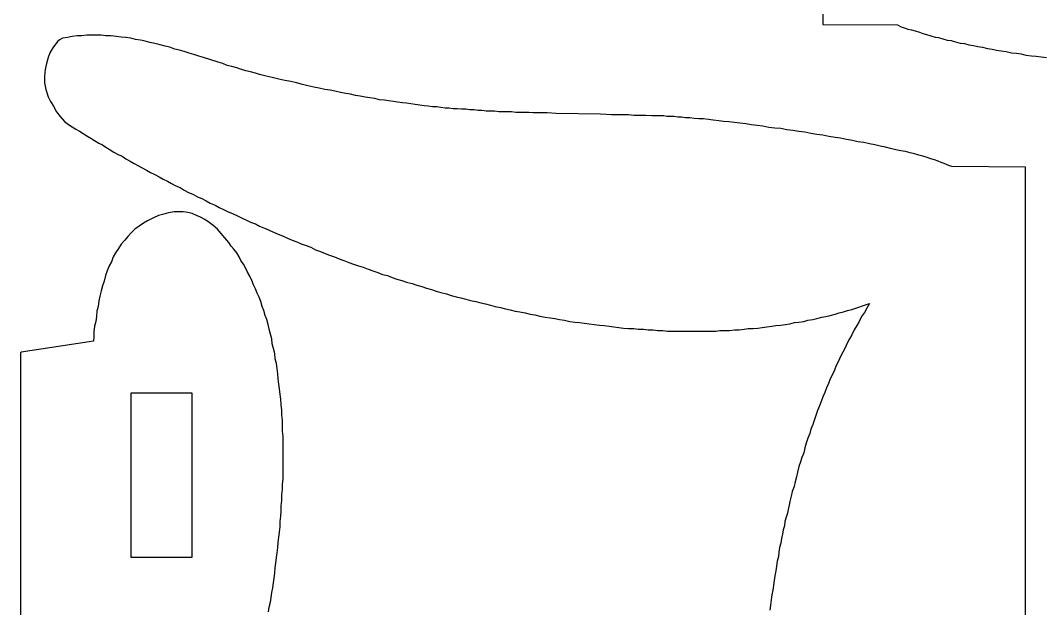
# Model space of a CAD drawing. Extents: x 11 to 591, y 39 to 419.
# Drawn here: x 205.77 to 248.18, y 63.32 to 87.72 of the extents above; entities that cross this region are included whole.
import ezdxf

# ---------------------------------------------------------------- set-up
doc = ezdxf.new("R2010")
doc.units = 0
doc.layers.get('0').update_dxf_attribs({"linetype": 'CONTINUOUS'})

msp = doc.modelspace()

# ---------------------------------------------------------------- linework, layer by layer
at = {"color": 3}
for p, q in [((239.065419, 114.630266), (239.065419, 87.555266)), ((239.065419, 87.555266), (242.165419, 87.530266)), ((242.165419, 87.530266), (242.315419, 87.455266)), ((242.315419, 87.455266), (242.440419, 87.405266)), ((242.440419, 87.405266), (242.590419, 87.355266)), ((207.515419, 86.980266), (207.415419, 86.930266)), ((207.715419, 87.005266), (207.515419, 86.980266)), ((207.915419, 87.055266), (207.715419, 87.005266)), ((208.115419, 87.080266), (207.915419, 87.055266)), ((208.315419, 87.080266), (208.115419, 87.080266)), ((208.515419, 87.105266), (208.315419, 87.080266)), ((208.715419, 87.105266), (208.515419, 87.105266)), ((208.915419, 87.105266), (208.715419, 87.105266)), ((209.115419, 87.105266), (208.915419, 87.105266)), ((209.315419, 87.080266), (209.115419, 87.105266)), ((209.515419, 87.080266), (209.315419, 87.080266)), ((209.740419, 87.055266), (209.515419, 87.080266)), ((209.940419, 87.030266), (209.740419, 87.055266)), ((210.140419, 87.005266), (209.940419, 87.030266)), ((210.340419, 86.980266), (210.140419, 87.005266)), ((210.540419, 86.930266), (210.340419, 86.980266)), ((242.590419, 87.355266), (242.740419, 87.330266)), ((242.740419, 87.330266), (242.890419, 87.280266)), ((242.890419, 87.280266), (243.065419, 87.230266)), ((243.065419, 87.230266), (243.215419, 87.180266)), ((243.215419, 87.180266), (243.365419, 87.130266)), ((243.365419, 87.130266), (243.540419, 87.080266)), ((243.540419, 87.080266), (243.715419, 87.030266)), ((243.715419, 87.030266), (243.865419, 87.005266)), ((243.865419, 87.005266), (244.040419, 86.955266)), ((244.040419, 86.955266), (244.215419, 86.905266)), ((207.115419, 86.580266), (206.990419, 86.380266)), ((207.215419, 86.730266), (207.115419, 86.580266)), ((207.315419, 86.855266), (207.215419, 86.730266)), ((207.415419, 86.930266), (207.315419, 86.855266)), ((210.740419, 86.905266), (210.540419, 86.930266)), ((210.940419, 86.855266), (210.740419, 86.905266)), ((211.140419, 86.805266), (210.940419, 86.855266)), ((211.340419, 86.755266), (211.140419, 86.805266)), ((211.565419, 86.705266), (211.340419, 86.755266)), ((211.765419, 86.655266), (211.565419, 86.705266)), ((211.965419, 86.605266), (211.765419, 86.655266)), ((212.165419, 86.530266), (211.965419, 86.605266)), ((212.365419, 86.480266), (212.165419, 86.530266)), ((244.215419, 86.905266), (244.390419, 86.880266)), ((244.390419, 86.880266), (244.565419, 86.830266)), ((244.565419, 86.830266), (244.765419, 86.780266)), ((244.765419, 86.780266), (244.940419, 86.755266)), ((244.940419, 86.755266), (245.115419, 86.705266)), ((245.115419, 86.705266), (245.315419, 86.680266)), ((245.315419, 86.680266), (245.490419, 86.630266)), ((245.490419, 86.630266), (245.690419, 86.605266)), ((245.690419, 86.605266), (245.890419, 86.555266)), ((245.890419, 86.555266), (246.090419, 86.530266)), ((246.090419, 86.530266), (246.265419, 86.480266)), ((206.915419, 86.180266), (206.840419, 85.930266)), ((206.990419, 86.380266), (206.915419, 86.180266)), ((212.565419, 86.430266), (212.365419, 86.480266)), ((212.765419, 86.355266), (212.565419, 86.430266)), ((212.965419, 86.305266), (212.765419, 86.355266)), ((213.165419, 86.230266), (212.965419, 86.305266)), ((213.365419, 86.180266), (213.165419, 86.230266)), ((213.965419, 85.980266), (213.365419, 86.180266)), ((246.265419, 86.480266), (246.465419, 86.455266)), ((246.465419, 86.455266), (246.665419, 86.430266)), ((246.665419, 86.430266), (246.890419, 86.380266)), ((246.890419, 86.380266), (247.090419, 86.355266)), ((247.090419, 86.355266), (247.290419, 86.330266)), ((247.290419, 86.330266), (247.490419, 86.280266)), ((247.490419, 86.280266), (247.715419, 86.255266)), ((247.715419, 86.255266), (247.915419, 86.230266)), ((247.915419, 86.230266), (248.115419, 86.205266)), ((248.115419, 86.205266), (248.340419, 86.180266)), ((206.790419, 85.680266), (206.765419, 85.405266)), ((206.840419, 85.930266), (206.790419, 85.680266)), ((214.165419, 85.930266), (213.965419, 85.980266)), ((214.340419, 85.855266), (214.165419, 85.930266)), ((214.540419, 85.805266), (214.340419, 85.855266)), ((214.740419, 85.755266), (214.540419, 85.805266)), ((214.940419, 85.680266), (214.740419, 85.755266)), ((215.115419, 85.630266), (214.940419, 85.680266)), ((206.765419, 85.405266), (206.765419, 85.130266)), ((215.315419, 85.580266), (215.115419, 85.630266)), ((215.515419, 85.530266), (215.315419, 85.580266)), ((215.690419, 85.480266), (215.515419, 85.530266)), ((215.965419, 85.405266), (215.690419, 85.480266)), ((216.215419, 85.355266), (215.965419, 85.405266)), ((216.490419, 85.280266), (216.215419, 85.355266)), ((216.740419, 85.230266), (216.490419, 85.280266)), ((206.765419, 85.130266), (206.815419, 84.855266)), ((206.815419, 84.855266), (206.915419, 84.555266)), ((216.990419, 85.180266), (216.740419, 85.230266)), ((217.215419, 85.130266), (216.990419, 85.180266)), ((217.465419, 85.055266), (217.215419, 85.130266)), ((217.690419, 85.005266), (217.465419, 85.055266)), ((217.940419, 84.955266), (217.690419, 85.005266)), ((218.165419, 84.905266), (217.940419, 84.955266)), ((218.390419, 84.855266), (218.165419, 84.905266)), ((218.615419, 84.830266), (218.390419, 84.855266)), ((218.815419, 84.780266), (218.615419, 84.830266)), ((206.915419, 84.555266), (207.015419, 84.355266)), ((219.040419, 84.730266), (218.815419, 84.780266)), ((219.265419, 84.680266), (219.040419, 84.730266)), ((219.465419, 84.655266), (219.265419, 84.680266)), ((219.665419, 84.605266), (219.465419, 84.655266)), ((219.865419, 84.580266), (219.665419, 84.605266)), ((220.065419, 84.530266), (219.865419, 84.580266)), ((220.265419, 84.505266), (220.065419, 84.530266)), ((220.465419, 84.480266), (220.265419, 84.505266)), ((220.665419, 84.430266), (220.465419, 84.480266)), ((220.865419, 84.405266), (220.665419, 84.430266)), ((221.040419, 84.380266), (220.865419, 84.405266)), ((207.015419, 84.355266), (207.140419, 84.155266)), ((207.140419, 84.155266), (207.265419, 83.930266)), ((221.240419, 84.355266), (221.040419, 84.380266)), ((221.415419, 84.330266), (221.240419, 84.355266)), ((221.615419, 84.305266), (221.415419, 84.330266)), ((221.790419, 84.280266), (221.615419, 84.305266)), ((221.965419, 84.255266), (221.790419, 84.280266)), ((222.140419, 84.230266), (221.965419, 84.255266)), ((222.340419, 84.205266), (222.140419, 84.230266)), ((222.515419, 84.180266), (222.340419, 84.205266)), ((222.690419, 84.155266), (222.515419, 84.180266)), ((222.865419, 84.130266), (222.690419, 84.155266)), ((223.040419, 84.130266), (222.865419, 84.130266)), ((223.215419, 84.105266), (223.040419, 84.130266)), ((223.390419, 84.080266), (223.215419, 84.105266)), ((223.540419, 84.080266), (223.390419, 84.080266)), ((223.715419, 84.055266), (223.540419, 84.080266)), ((223.890419, 84.055266), (223.715419, 84.055266)), ((224.065419, 84.030266), (223.890419, 84.055266)), ((224.240419, 84.030266), (224.065419, 84.030266)), ((224.415419, 84.005266), (224.240419, 84.030266)), ((224.590419, 84.005266), (224.415419, 84.005266)), ((224.765419, 83.980266), (224.590419, 84.005266)), ((224.915419, 83.980266), (224.765419, 83.980266)), ((225.090419, 83.955266), (224.915419, 83.980266)), ((207.265419, 83.930266), (207.415419, 83.730266)), ((207.415419, 83.730266), (207.590419, 83.530266)), ((225.265419, 83.955266), (225.090419, 83.955266)), ((225.440419, 83.955266), (225.265419, 83.955266)), ((225.615419, 83.930266), (225.440419, 83.955266)), ((225.790419, 83.930266), (225.615419, 83.930266)), ((225.965419, 83.930266), (225.790419, 83.930266)), ((226.140419, 83.930266), (225.965419, 83.930266)), ((226.315419, 83.905266), (226.140419, 83.930266)), ((226.490419, 83.905266), (226.315419, 83.905266)), ((226.690419, 83.905266), (226.490419, 83.905266)), ((226.865419, 83.905266), (226.690419, 83.905266)), ((227.040419, 83.880266), (226.865419, 83.905266)), ((227.240419, 83.880266), (227.040419, 83.880266)), ((227.615419, 83.880266), (227.240419, 83.880266)), ((227.990419, 83.855266), (227.615419, 83.880266)), ((229.840419, 83.830266), (227.990419, 83.855266)), ((230.290419, 83.805266), (229.840419, 83.830266)), ((230.740419, 83.805266), (230.290419, 83.805266)), ((230.990419, 83.805266), (230.740419, 83.805266)), ((231.215419, 83.780266), (230.990419, 83.805266)), ((231.465419, 83.780266), (231.215419, 83.780266)), ((231.715419, 83.780266), (231.465419, 83.780266)), ((231.965419, 83.755266), (231.715419, 83.780266)), ((232.215419, 83.755266), (231.965419, 83.755266)), ((232.465419, 83.755266), (232.215419, 83.755266)), ((232.590419, 83.730266), (232.465419, 83.755266)), ((232.740419, 83.730266), (232.590419, 83.730266)), ((232.890419, 83.730266), (232.740419, 83.730266)), ((233.040419, 83.705266), (232.890419, 83.730266)), ((233.190419, 83.705266), (233.040419, 83.705266)), ((233.365419, 83.680266), (233.190419, 83.705266)), ((233.540419, 83.680266), (233.365419, 83.680266)), ((233.715419, 83.655266), (233.540419, 83.680266)), ((233.915419, 83.630266), (233.715419, 83.655266)), ((234.115419, 83.630266), (233.915419, 83.630266)), ((234.315419, 83.605266), (234.115419, 83.630266)), ((234.515419, 83.580266), (234.315419, 83.605266)), ((234.740419, 83.555266), (234.515419, 83.580266)), ((234.940419, 83.530266), (234.740419, 83.555266)), ((207.590419, 83.530266), (207.765419, 83.405266)), ((207.765419, 83.405266), (207.915419, 83.305266)), ((207.915419, 83.305266), (208.065419, 83.205266)), ((208.065419, 83.205266), (208.215419, 83.130266)), ((208.215419, 83.130266), (208.365419, 83.030266)), ((235.165419, 83.505266), (234.940419, 83.530266)), ((235.390419, 83.480266), (235.165419, 83.505266)), ((235.615419, 83.455266), (235.390419, 83.480266)), ((235.865419, 83.430266), (235.615419, 83.455266)), ((236.090419, 83.380266), (235.865419, 83.430266)), ((236.340419, 83.355266), (236.090419, 83.380266)), ((236.565419, 83.330266), (236.340419, 83.355266)), ((236.815419, 83.280266), (236.565419, 83.330266)), ((237.065419, 83.255266), (236.815419, 83.280266)), ((237.315419, 83.230266), (237.065419, 83.255266)), ((237.565419, 83.180266), (237.315419, 83.230266)), ((237.815419, 83.155266), (237.565419, 83.180266)), ((238.065419, 83.105266), (237.815419, 83.155266)), ((208.365419, 83.030266), (208.515419, 82.930266)), ((208.515419, 82.930266), (208.690419, 82.830266)), ((208.690419, 82.830266), (208.840419, 82.730266)), ((208.840419, 82.730266), (209.015419, 82.630266)), ((238.315419, 83.080266), (238.065419, 83.105266)), ((238.565419, 83.030266), (238.315419, 83.080266)), ((238.815419, 82.980266), (238.565419, 83.030266)), ((239.065419, 82.955266), (238.815419, 82.980266)), ((239.315419, 82.905266), (239.065419, 82.955266)), ((239.565419, 82.855266), (239.315419, 82.905266)), ((239.790419, 82.830266), (239.565419, 82.855266)), ((240.040419, 82.780266), (239.790419, 82.830266)), ((240.290419, 82.730266), (240.040419, 82.780266)), ((240.515419, 82.680266), (240.290419, 82.730266)), ((209.015419, 82.630266), (209.165419, 82.555266)), ((209.165419, 82.555266), (209.315419, 82.455266)), ((209.315419, 82.455266), (209.490419, 82.355266)), ((209.490419, 82.355266), (209.640419, 82.255266)), ((240.765419, 82.655266), (240.515419, 82.680266)), ((240.990419, 82.605266), (240.765419, 82.655266)), ((241.215419, 82.555266), (240.990419, 82.605266)), ((241.440419, 82.505266), (241.215419, 82.555266)), ((241.665419, 82.455266), (241.440419, 82.505266)), ((241.865419, 82.405266), (241.665419, 82.455266)), ((242.090419, 82.355266), (241.865419, 82.405266)), ((242.290419, 82.305266), (242.090419, 82.355266)), ((242.490419, 82.280266), (242.290419, 82.305266)), ((242.690419, 82.230266), (242.490419, 82.280266)), ((209.640419, 82.255266), (209.815419, 82.155266)), ((209.815419, 82.155266), (209.990419, 82.080266)), ((209.990419, 82.080266), (210.140419, 81.980266)), ((210.140419, 81.980266), (210.315419, 81.880266)), ((210.315419, 81.880266), (210.490419, 81.780266)), ((242.865419, 82.180266), (242.690419, 82.230266)), ((243.040419, 82.130266), (242.865419, 82.180266)), ((243.215419, 82.080266), (243.040419, 82.130266)), ((243.390419, 82.030266), (243.215419, 82.080266)), ((243.540419, 81.980266), (243.390419, 82.030266)), ((243.690419, 81.930266), (243.540419, 81.980266)), ((243.840419, 81.880266), (243.690419, 81.930266)), ((243.965419, 81.830266), (243.840419, 81.880266)), ((210.490419, 81.780266), (210.640419, 81.705266)), ((210.640419, 81.705266), (210.815419, 81.605266)), ((210.815419, 81.605266), (210.990419, 81.505266)), ((210.990419, 81.505266), (211.165419, 81.405266)), ((244.090419, 81.780266), (243.965419, 81.830266)), ((244.215419, 81.730266), (244.090419, 81.780266)), ((244.315419, 81.680266), (244.215419, 81.730266)), ((244.415419, 81.655266), (244.315419, 81.680266)), ((247.465419, 81.630266), (244.415419, 81.655266)), ((247.465419, 54.530266), (247.465419, 81.630266)), ((211.165419, 81.405266), (211.340419, 81.330266)), ((211.340419, 81.330266), (211.515419, 81.230266)), ((211.515419, 81.230266), (211.690419, 81.130266)), ((211.690419, 81.130266), (211.865419, 81.055266)), ((211.865419, 81.055266), (212.040419, 80.955266)), ((212.040419, 80.955266), (212.215419, 80.855266)), ((212.215419, 80.855266), (212.390419, 80.780266)), ((212.390419, 80.780266), (212.565419, 80.680266)), ((212.565419, 80.680266), (212.740419, 80.580266)), ((212.740419, 80.580266), (212.915419, 80.505266)), ((212.915419, 80.505266), (213.115419, 80.405266)), ((213.115419, 80.405266), (213.290419, 80.330266)), ((213.290419, 80.330266), (213.465419, 80.230266)), ((213.465419, 80.230266), (213.640419, 80.130266)), ((212.140419, 79.780266), (211.915419, 79.730266)), ((212.340419, 79.780266), (212.140419, 79.780266)), ((212.515419, 79.780266), (212.340419, 79.780266)), ((212.715419, 79.755266), (212.515419, 79.780266)), ((212.890419, 79.705266), (212.715419, 79.755266)), ((213.640419, 80.130266), (213.840419, 80.055266)), ((213.840419, 80.055266), (214.015419, 79.955266)), ((214.015419, 79.955266), (214.190419, 79.880266)), ((214.190419, 79.880266), (214.390419, 79.780266)), ((214.390419, 79.780266), (214.565419, 79.705266)), ((211.040419, 79.405266), (210.865419, 79.305266)), ((211.290419, 79.530266), (211.040419, 79.405266)), ((211.490419, 79.630266), (211.290419, 79.530266)), ((211.715419, 79.680266), (211.490419, 79.630266)), ((211.915419, 79.730266), (211.715419, 79.680266)), ((213.065419, 79.630266), (212.890419, 79.705266)), ((213.240419, 79.555266), (213.065419, 79.630266)), ((213.415419, 79.455266), (213.240419, 79.555266)), ((213.590419, 79.330266), (213.415419, 79.455266)), ((213.765419, 79.205266), (213.590419, 79.330266)), ((214.565419, 79.705266), (214.765419, 79.605266)), ((214.765419, 79.605266), (214.940419, 79.530266)), ((214.940419, 79.530266), (215.140419, 79.430266)), ((215.140419, 79.430266), (215.315419, 79.355266)), ((215.315419, 79.355266), (215.515419, 79.280266)), ((210.365419, 78.905266), (210.215419, 78.755266)), ((210.515419, 79.055266), (210.365419, 78.905266)), ((210.690419, 79.180266), (210.515419, 79.055266)), ((210.865419, 79.305266), (210.690419, 79.180266)), ((213.940419, 79.055266), (213.765419, 79.205266)), ((214.090419, 78.880266), (213.940419, 79.055266)), ((215.515419, 79.280266), (215.690419, 79.180266)), ((215.690419, 79.180266), (215.890419, 79.105266)), ((215.890419, 79.105266), (216.065419, 79.030266)), ((216.065419, 79.030266), (216.265419, 78.930266)), ((216.265419, 78.930266), (216.465419, 78.855266)), ((210.090419, 78.605266), (209.940419, 78.430266)), ((210.215419, 78.755266), (210.090419, 78.605266)), ((214.240419, 78.705266), (214.090419, 78.880266)), ((214.415419, 78.505266), (214.240419, 78.705266)), ((214.515419, 78.355266), (214.415419, 78.505266)), ((216.465419, 78.855266), (216.640419, 78.780266)), ((216.640419, 78.780266), (216.840419, 78.680266)), ((216.840419, 78.680266), (217.040419, 78.605266)), ((217.040419, 78.605266), (217.240419, 78.530266)), ((217.240419, 78.530266), (217.415419, 78.455266)), ((209.715419, 78.080266), (209.615419, 77.905266)), ((209.840419, 78.255266), (209.715419, 78.080266)), ((209.940419, 78.430266), (209.840419, 78.255266)), ((214.615419, 78.230266), (214.515419, 78.355266)), ((214.740419, 78.080266), (214.615419, 78.230266)), ((214.840419, 77.905266), (214.740419, 78.080266)), ((217.415419, 78.455266), (217.615419, 78.380266)), ((217.615419, 78.380266), (217.815419, 78.305266)), ((217.815419, 78.305266), (218.015419, 78.205266)), ((218.015419, 78.205266), (218.215419, 78.130266)), ((218.215419, 78.130266), (218.415419, 78.055266)), ((218.415419, 78.055266), (218.590419, 77.980266)), ((209.540419, 77.705266), (209.440419, 77.530266)), ((209.615419, 77.905266), (209.540419, 77.705266)), ((214.915419, 77.755266), (214.840419, 77.905266)), ((215.015419, 77.605266), (214.915419, 77.755266)), ((218.590419, 77.980266), (218.790419, 77.905266)), ((218.790419, 77.905266), (218.990419, 77.830266)), ((218.990419, 77.830266), (219.190419, 77.755266)), ((219.190419, 77.755266), (219.390419, 77.680266)), ((219.390419, 77.680266), (219.590419, 77.605266)), ((209.365419, 77.330266), (209.290419, 77.130266)), ((209.440419, 77.530266), (209.365419, 77.330266)), ((215.115419, 77.430266), (215.015419, 77.605266)), ((215.190419, 77.280266), (215.115419, 77.430266)), ((215.290419, 77.105266), (215.190419, 77.280266)), ((219.590419, 77.605266), (219.790419, 77.530266)), ((219.790419, 77.530266), (219.990419, 77.480266)), ((219.990419, 77.480266), (220.190419, 77.405266)), ((220.190419, 77.405266), (220.390419, 77.330266)), ((220.390419, 77.330266), (220.590419, 77.255266)), ((220.590419, 77.255266), (220.790419, 77.180266)), ((209.240419, 76.905266), (209.165419, 76.705266)), ((209.290419, 77.130266), (209.240419, 76.905266)), ((215.365419, 76.930266), (215.290419, 77.105266)), ((215.440419, 76.755266), (215.365419, 76.930266)), ((220.790419, 77.180266), (220.990419, 77.130266)), ((220.990419, 77.130266), (221.190419, 77.055266)), ((221.190419, 77.055266), (221.390419, 76.980266)), ((221.390419, 76.980266), (221.590419, 76.930266)), ((221.590419, 76.930266), (221.790419, 76.855266)), ((221.790419, 76.855266), (222.015419, 76.805266)), ((222.015419, 76.805266), (222.215419, 76.730266)), ((209.115419, 76.505266), (209.065419, 76.280266)), ((209.165419, 76.705266), (209.115419, 76.505266)), ((215.515419, 76.580266), (215.440419, 76.755266)), ((215.590419, 76.405266), (215.515419, 76.580266)), ((215.665419, 76.230266), (215.590419, 76.405266)), ((222.215419, 76.730266), (222.415419, 76.680266)), ((222.415419, 76.680266), (222.615419, 76.605266)), ((222.615419, 76.605266), (222.815419, 76.555266)), ((222.815419, 76.555266), (223.015419, 76.480266)), ((223.015419, 76.480266), (223.215419, 76.430266)), ((223.215419, 76.430266), (223.440419, 76.380266)), ((223.440419, 76.380266), (223.640419, 76.305266)), ((209.015419, 76.080266), (208.990419, 75.855266)), ((209.065419, 76.280266), (209.015419, 76.080266)), ((215.740419, 76.055266), (215.665419, 76.230266)), ((215.790419, 75.855266), (215.740419, 76.055266)), ((223.640419, 76.305266), (223.840419, 76.255266)), ((223.840419, 76.255266), (224.040419, 76.205266)), ((224.040419, 76.205266), (224.240419, 76.155266)), ((224.240419, 76.155266), (224.440419, 76.105266)), ((224.440419, 76.105266), (224.665419, 76.055266)), ((224.665419, 76.055266), (224.865419, 76.005266)), ((224.865419, 76.005266), (225.065419, 75.955266)), ((225.065419, 75.955266), (225.265419, 75.905266)), ((240.265419, 75.730266), (240.990419, 75.980266)), ((240.990419, 75.980266), (240.890419, 75.780266)), ((208.940419, 75.655266), (208.915419, 75.430266)), ((208.990419, 75.855266), (208.940419, 75.655266)), ((215.865419, 75.680266), (215.790419, 75.855266)), ((215.915419, 75.480266), (215.865419, 75.680266)), ((225.265419, 75.905266), (225.465419, 75.855266)), ((225.465419, 75.855266), (225.690419, 75.805266)), ((225.690419, 75.805266), (225.890419, 75.755266)), ((225.890419, 75.755266), (226.090419, 75.705266)), ((226.090419, 75.705266), (226.290419, 75.655266)), ((226.290419, 75.655266), (226.490419, 75.630266)), ((226.490419, 75.630266), (226.715419, 75.580266)), ((226.715419, 75.580266), (226.915419, 75.530266)), ((226.915419, 75.530266), (227.115419, 75.505266)), ((227.115419, 75.505266), (227.315419, 75.455266)), ((239.365419, 75.480266), (239.565419, 75.530266)), ((239.565419, 75.530266), (239.740419, 75.580266)), ((239.740419, 75.580266), (239.915419, 75.630266)), ((239.915419, 75.630266), (240.090419, 75.680266)), ((240.090419, 75.680266), (240.265419, 75.730266)), ((240.790419, 75.605266), (240.665419, 75.430266)), ((240.890419, 75.780266), (240.790419, 75.605266)), ((208.890419, 75.230266), (208.840419, 75.030266)), ((208.915419, 75.430266), (208.890419, 75.230266)), ((215.990419, 75.305266), (215.915419, 75.480266)), ((216.040419, 75.105266), (215.990419, 75.305266)), ((216.090419, 74.905266), (216.040419, 75.105266)), ((227.315419, 75.455266), (227.540419, 75.405266)), ((227.540419, 75.405266), (227.740419, 75.380266)), ((227.740419, 75.380266), (227.940419, 75.355266)), ((227.940419, 75.355266), (228.140419, 75.305266)), ((228.140419, 75.305266), (228.340419, 75.280266)), ((228.340419, 75.280266), (228.565419, 75.230266)), ((228.565419, 75.230266), (228.765419, 75.205266)), ((228.765419, 75.205266), (228.965419, 75.180266)), ((228.965419, 75.180266), (229.165419, 75.155266)), ((229.165419, 75.155266), (229.365419, 75.130266)), ((229.365419, 75.130266), (229.565419, 75.105266)), ((229.565419, 75.105266), (229.790419, 75.080266)), ((229.790419, 75.080266), (229.990419, 75.055266)), ((237.115419, 75.055266), (237.315419, 75.080266)), ((237.315419, 75.080266), (237.515419, 75.105266)), ((237.515419, 75.105266), (237.690419, 75.130266)), ((237.690419, 75.130266), (237.890419, 75.180266)), ((237.890419, 75.180266), (238.065419, 75.205266)), ((238.065419, 75.205266), (238.265419, 75.230266)), ((238.265419, 75.230266), (238.440419, 75.280266)), ((238.440419, 75.280266), (238.640419, 75.305266)), ((238.640419, 75.305266), (238.815419, 75.355266)), ((238.815419, 75.355266), (239.015419, 75.405266)), ((239.015419, 75.405266), (239.190419, 75.430266)), ((239.190419, 75.430266), (239.365419, 75.480266)), ((240.565419, 75.230266), (240.465419, 75.055266)), ((240.665419, 75.430266), (240.565419, 75.230266)), ((208.840419, 75.030266), (208.815419, 74.805266)), ((208.815419, 74.805266), (208.815419, 74.605266)), ((216.140419, 74.705266), (216.090419, 74.905266)), ((216.190419, 74.505266), (216.140419, 74.705266)), ((229.990419, 75.055266), (230.190419, 75.030266)), ((230.190419, 75.030266), (230.390419, 75.005266)), ((230.390419, 75.005266), (230.590419, 74.980266)), ((230.590419, 74.980266), (230.790419, 74.955266)), ((230.790419, 74.955266), (230.990419, 74.930266)), ((230.990419, 74.930266), (231.215419, 74.930266)), ((231.215419, 74.930266), (231.415419, 74.905266)), ((231.415419, 74.905266), (231.615419, 74.905266)), ((231.615419, 74.905266), (231.815419, 74.880266)), ((231.815419, 74.880266), (232.015419, 74.880266)), ((232.015419, 74.880266), (232.215419, 74.855266)), ((232.215419, 74.855266), (232.415419, 74.855266)), ((232.415419, 74.855266), (232.615419, 74.830266)), ((232.615419, 74.830266), (232.815419, 74.830266)), ((232.815419, 74.830266), (233.015419, 74.830266)), ((233.015419, 74.830266), (233.215419, 74.830266)), ((233.215419, 74.830266), (233.415419, 74.830266)), ((233.415419, 74.830266), (233.615419, 74.830266)), ((233.615419, 74.830266), (233.815419, 74.830266)), ((233.815419, 74.830266), (234.015419, 74.830266)), ((234.015419, 74.830266), (234.215419, 74.830266)), ((234.215419, 74.830266), (234.415419, 74.830266)), ((234.415419, 74.830266), (234.615419, 74.830266)), ((234.615419, 74.830266), (234.790419, 74.855266)), ((234.790419, 74.855266), (234.990419, 74.855266)), ((234.990419, 74.855266), (235.190419, 74.855266)), ((235.190419, 74.855266), (235.390419, 74.880266)), ((235.390419, 74.880266), (235.590419, 74.880266)), ((235.590419, 74.880266), (235.790419, 74.905266)), ((235.790419, 74.905266), (235.965419, 74.930266)), ((235.965419, 74.930266), (236.165419, 74.930266)), ((236.165419, 74.930266), (236.365419, 74.955266)), ((236.365419, 74.955266), (236.540419, 74.980266)), ((236.540419, 74.980266), (236.740419, 75.005266)), ((236.740419, 75.005266), (236.940419, 75.030266)), ((236.940419, 75.030266), (237.115419, 75.055266)), ((240.265419, 74.680266), (240.165419, 74.505266)), ((240.365419, 74.880266), (240.265419, 74.680266)), ((240.465419, 75.055266), (240.365419, 74.880266)), ((208.790419, 74.405266), (205.790419, 73.955266)), ((208.815419, 74.605266), (208.790419, 74.405266)), ((216.215419, 74.305266), (216.190419, 74.505266)), ((216.265419, 74.105266), (216.215419, 74.305266)), ((240.065419, 74.330266), (239.990419, 74.130266)), ((240.165419, 74.505266), (240.065419, 74.330266)), ((205.790419, 73.955266), (205.765419, 73.930266)), ((205.765419, 73.930266), (205.765419, 46.830266)), ((216.315419, 73.905266), (216.265419, 74.105266)), ((216.340419, 73.680266), (216.315419, 73.905266)), ((239.890419, 73.955266), (239.790419, 73.780266)), ((239.990419, 74.130266), (239.890419, 73.955266)), ((216.390419, 73.480266), (216.340419, 73.680266)), ((216.415419, 73.280266), (216.390419, 73.480266)), ((239.615419, 73.405266), (239.540419, 73.205266)), ((239.715419, 73.580266), (239.615419, 73.405266)), ((239.790419, 73.780266), (239.715419, 73.580266)), ((216.440419, 73.055266), (216.415419, 73.280266)), ((216.465419, 72.855266), (216.440419, 73.055266)), ((239.465419, 73.030266), (239.365419, 72.855266)), ((239.540419, 73.205266), (239.465419, 73.030266)), ((216.490419, 72.630266), (216.465419, 72.855266)), ((216.515419, 72.430266), (216.490419, 72.630266)), ((239.290419, 72.655266), (239.215419, 72.480266)), ((239.365419, 72.855266), (239.290419, 72.655266)), ((216.540419, 72.205266), (216.515419, 72.430266)), ((216.565419, 72.005266), (216.540419, 72.205266)), ((239.065419, 72.105266), (238.990419, 71.905266)), ((239.140419, 72.280266), (239.065419, 72.105266)), ((239.215419, 72.480266), (239.140419, 72.280266)), ((216.590419, 71.780266), (216.565419, 72.005266)), ((216.615419, 71.555266), (216.590419, 71.780266)), ((238.915419, 71.730266), (238.840419, 71.530266)), ((238.990419, 71.905266), (238.915419, 71.730266)), ((216.615419, 71.355266), (216.615419, 71.555266)), ((216.640419, 71.130266), (216.615419, 71.355266)), ((238.765419, 71.330266), (238.715419, 71.155266)), ((238.840419, 71.530266), (238.765419, 71.330266)), ((216.640419, 70.905266), (216.640419, 71.130266)), ((216.640419, 70.680266), (216.640419, 70.905266)), ((238.640419, 70.955266), (238.565419, 70.755266)), ((238.715419, 71.155266), (238.640419, 70.955266)), ((216.665419, 70.455266), (216.640419, 70.680266)), ((216.665419, 70.255266), (216.665419, 70.455266)), ((238.515419, 70.580266), (238.440419, 70.380266)), ((238.565419, 70.755266), (238.515419, 70.580266)), ((216.665419, 70.030266), (216.665419, 70.255266)), ((216.665419, 69.805266), (216.665419, 70.030266)), ((238.365419, 70.180266), (238.315419, 69.980266)), ((238.440419, 70.380266), (238.365419, 70.180266)), ((216.665419, 69.580266), (216.665419, 69.805266)), ((216.665419, 69.355266), (216.665419, 69.580266)), ((238.190419, 69.580266), (238.140419, 69.405266)), ((238.265419, 69.780266), (238.190419, 69.580266)), ((238.315419, 69.980266), (238.265419, 69.780266)), ((216.665419, 69.130266), (216.665419, 69.355266)), ((238.065419, 69.205266), (238.015419, 68.980266)), ((238.140419, 69.405266), (238.065419, 69.205266)), ((216.665419, 68.905266), (216.665419, 69.130266)), ((216.665419, 68.680266), (216.665419, 68.905266)), ((237.965419, 68.780266), (237.915419, 68.580266)), ((238.015419, 68.980266), (237.965419, 68.780266)), ((216.640419, 68.480266), (216.665419, 68.680266)), ((216.640419, 68.255266), (216.640419, 68.480266)), ((237.865419, 68.380266), (237.790419, 68.180266)), ((237.915419, 68.580266), (237.865419, 68.380266)), ((216.615419, 68.030266), (216.640419, 68.255266)), ((216.615419, 67.805266), (216.615419, 68.030266)), ((237.740419, 67.980266), (237.690419, 67.755266)), ((237.790419, 68.180266), (237.740419, 67.980266)), ((216.590419, 67.580266), (216.615419, 67.805266)), ((216.590419, 67.355266), (216.590419, 67.580266)), ((237.665419, 67.605266), (237.615419, 67.430266)), ((237.690419, 67.755266), (237.665419, 67.605266)), ((216.540419, 66.930266), (216.565419, 67.155266)), ((216.565419, 67.155266), (216.590419, 67.355266)), ((237.540419, 67.105266), (237.490419, 66.930266)), ((237.590419, 67.280266), (237.540419, 67.105266)), ((237.615419, 67.430266), (237.590419, 67.280266)), ((216.515419, 66.480266), (216.540419, 66.705266)), ((216.540419, 66.705266), (216.540419, 66.930266)), ((237.465419, 66.755266), (237.415419, 66.580266)), ((237.490419, 66.930266), (237.465419, 66.755266)), ((216.465419, 66.055266), (216.490419, 66.280266)), ((216.490419, 66.280266), (216.515419, 66.480266)), ((237.340419, 66.230266), (237.315419, 66.030266)), ((237.390419, 66.405266), (237.340419, 66.230266)), ((237.415419, 66.580266), (237.390419, 66.405266)), ((216.415419, 65.630266), (216.440419, 65.855266)), ((216.440419, 65.855266), (216.465419, 66.055266)), ((237.265419, 65.855266), (237.240419, 65.655266)), ((237.315419, 66.030266), (237.265419, 65.855266)), ((216.365419, 65.205266), (216.390419, 65.430266)), ((216.390419, 65.430266), (216.415419, 65.630266)), ((237.215419, 65.480266), (237.165419, 65.280266)), ((237.240419, 65.655266), (237.215419, 65.480266)), ((216.315419, 64.780266), (216.340419, 65.005266)), ((216.340419, 65.005266), (216.365419, 65.205266)), ((237.140419, 65.080266), (237.115419, 64.880266)), ((237.165419, 65.280266), (237.140419, 65.080266)), ((216.265419, 64.380266), (216.290419, 64.580266)), ((216.290419, 64.580266), (216.315419, 64.780266)), ((237.040419, 64.480266), (237.015419, 64.280266)), ((237.065419, 64.680266), (237.040419, 64.480266)), ((237.115419, 64.880266), (237.065419, 64.680266)), ((216.190419, 63.980266), (216.240419, 64.180266)), ((216.240419, 64.180266), (216.265419, 64.380266)), ((236.990419, 64.080266), (236.940419, 63.880266)), ((237.015419, 64.280266), (236.990419, 64.080266)), ((216.140419, 63.580266), (216.165419, 63.780266)), ((216.165419, 63.780266), (216.190419, 63.980266)), ((236.915419, 63.680266), (236.890419, 63.455266)), ((236.940419, 63.880266), (236.915419, 63.680266)), ((216.065419, 63.180266), (216.090419, 63.380266)), ((216.090419, 63.380266), (216.140419, 63.580266)), ((236.890419, 63.455266), (236.865419, 63.255266))]:
    msp.add_line(p, q, dxfattribs=at)
at = {"color": 7}
for p, q in [((212.890419, 72.255266), (210.340419, 72.255266)), ((210.340419, 72.255266), (210.340419, 65.455266)), ((212.890419, 65.455266), (212.890419, 72.255266)), ((210.340419, 65.455266), (212.890419, 65.455266))]:
    msp.add_line(p, q, dxfattribs=at)

doc.saveas('drawing.dxf')
